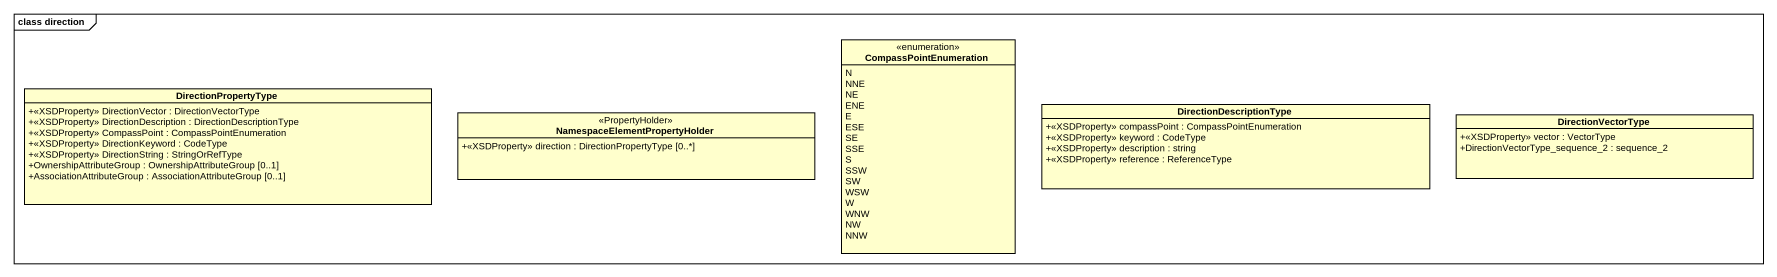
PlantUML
@startuml
mainframe class direction
hide circle
hide empty members
skinparam classAttributeIconSize 0
enum CompassPointEnumeration {
  N
  NNE
  NE
  ENE
  E
  ESE
  SE
  SSE
  S
  SSW
  SW
  WSW
  W
  WNW
  NW
  NNW
}
class DirectionPropertyType {
  +<<XSDProperty>> DirectionVector : DirectionVectorType
  +<<XSDProperty>> DirectionDescription : DirectionDescriptionType
  +<<XSDProperty>> CompassPoint : CompassPointEnumeration
  +<<XSDProperty>> DirectionKeyword : CodeType
  +<<XSDProperty>> DirectionString : StringOrRefType
  +OwnershipAttributeGroup : OwnershipAttributeGroup [0..1]
  +AssociationAttributeGroup : AssociationAttributeGroup [0..1]
}
class "NamespaceElementPropertyHolder" as NamespaceElementPropertyHold <<PropertyHolder>> {
  +<<XSDProperty>> direction : DirectionPropertyType [0..*]
}
class DirectionDescriptionType {
  +<<XSDProperty>> compassPoint : CompassPointEnumeration
  +<<XSDProperty>> keyword : CodeType
  +<<XSDProperty>> description : string
  +<<XSDProperty>> reference : ReferenceType
}
class DirectionVectorType {
  +<<XSDProperty>> vector : VectorType
  +DirectionVectorType_sequence_2 : sequence_2
}
@enduml
